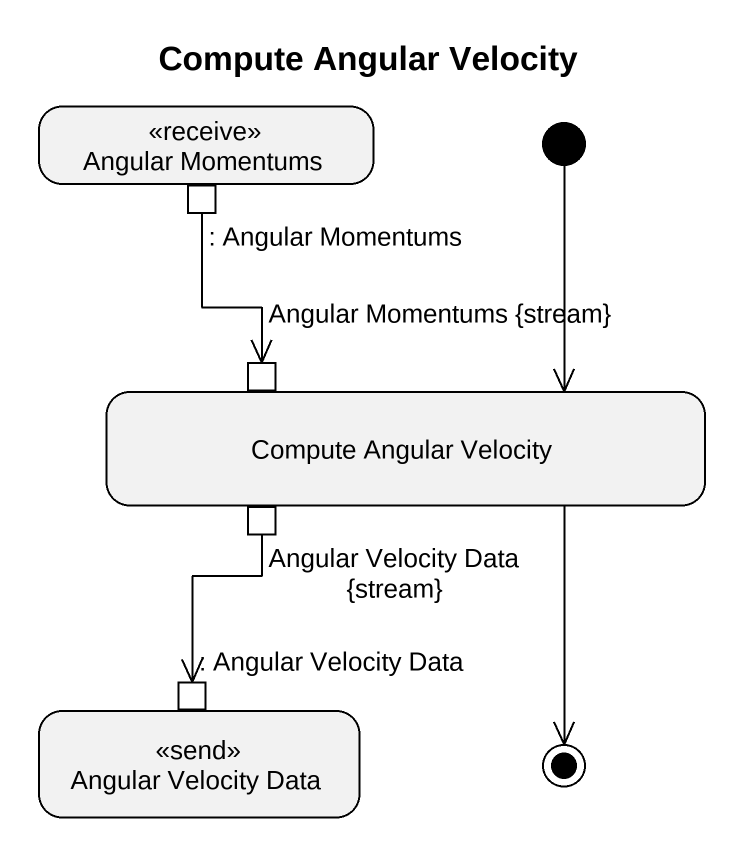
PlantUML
@startuml
title Compute Angular Velocity
hide empty description
state "Angular Momentums" as Angular_Momentums <<receive>> {
  state ": Angular Momentums" as Angular_Momentums_2 <<outputPin>>
}
state "Compute Angular Velocity" as Compute_Angular_Velocity {
  state "Angular Momentums {stream}" as Angular_Momentums_stream <<inputPin>>
  state "Angular Velocity Data {stream}" as Angular_Velocity_Data_stream <<outputPin>>
}
state "Angular Velocity Data" as Angular_Velocity_Data <<send>> {
  state ": Angular Velocity Data" as Angular_Velocity_Data_2 <<inputPin>>
}
[*] --> Compute_Angular_Velocity
Angular_Momentums_2 --> Angular_Momentums_stream
Angular_Velocity_Data_stream --> Angular_Velocity_Data_2
Compute_Angular_Velocity --> [*]
@enduml
